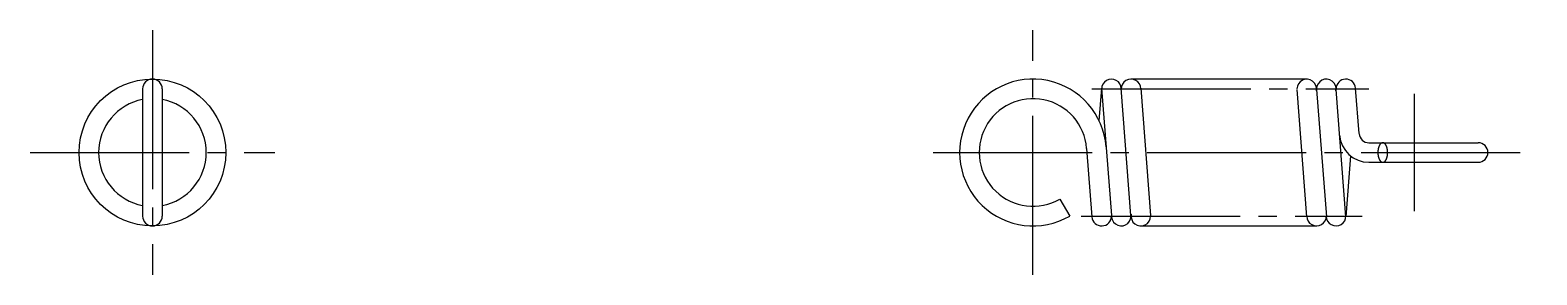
# Model space of a CAD drawing. Extents: x 5.3 to 86.3, y 5 to 65.7.
# Drawn here: x 55.49 to 86.29, y 60.72 to 65.72 of the extents above; entities outside this region: 2.
import ezdxf

# ---------------------------------------------------------------- set-up
doc = ezdxf.new("R2010")
doc.units = 0
doc.header["$LTSCALE"] = 0.25
for name, pattern in [('CENTER', [17.5, 13, -1.5, 1.5, -1.5]), ('DASHED', [3.5, 2, -1.5]), ('PHANTOM', [63.5, 31.75, -6.35, 6.35, -6.35, 6.35, -6.35])]:
    doc.linetypes.add(name, pattern=pattern)
doc.layers.get('0').update_dxf_attribs({"linetype": 'CONTINUOUS'})
doc.layers.add('CENTER', color=1, linetype='CENTER')
doc.styles.get("Standard").update_dxf_attribs({"font": 'txt', "bigfont": 'BIGFONT'})

msp = doc.modelspace()

# ---------------------------------------------------------------- linework, layer by layer
at = {"color": 3, "linetype": 'PHANTOM'}
for p, q in [((81.585, 64.715), (77.993, 64.715)), ((78.193, 61.715), (81.785, 61.715))]:
    msp.add_line(p, q, dxfattribs=at)
for p, q in [((57.789, 64.515), (57.789, 61.915)), ((58.189, 64.515), (58.189, 61.915)), ((77.342, 63.863), (77.393, 64.531)), ((77.392, 64.531), (77.592, 61.931)), ((77.992, 61.931), (77.792, 64.531)), ((78.192, 64.531), (78.392, 61.931)), ((81.586, 61.9), (81.386, 64.5)), ((81.786, 64.5), (81.986, 61.9)), ((82.386, 61.9), (82.186, 64.5)), ((82.656, 63.6), (82.584, 64.531)), ((58.189, 63.865), (58.189, 63.865)), ((58.189, 63.215), (58.189, 63.215)), ((77.086, 63.3), (77.193, 61.9)), ((82.48, 63.147), (82.384, 61.9)), ((82.855, 63.415), (85.089, 63.415)), ((82.855, 63.015), (85.089, 63.015)), ((76.539, 62.263), (76.739, 61.916))]:
    msp.add_line(p, q)
at = {"color": 3, "linetype": 'DASHED'}
msp.add_lwpolyline([(83.239, 63.215, 0.03893), (83.234, 63.275, 0.049254), (83.219, 63.334, 0.086338), (83.189, 63.388, 0.220678), (83.139, 63.415, 0.220159), (83.088, 63.388, 0.084377), (83.059, 63.336, 0.049314), (83.044, 63.277, 0.040366), (83.039, 63.215, 0.03893), (83.044, 63.155, 0.049254), (83.059, 63.096, 0.086338), (83.088, 63.043, 0.220678), (83.139, 63.015, 0.220159), (83.19, 63.043, 0.084377), (83.219, 63.095, 0.049314), (83.234, 63.153, 0.040366)], format="xyb", close=True, dxfattribs=at)
msp.add_circle((57.989, 63.215), 1.5)
for centre, radius, start, end in [((57.989, 64.515), 0.2, 0, 180), ((75.989, 63.215), 1.5, 4.3987, 300), ((77.593, 64.515), 0.2, 0, 181.8235), ((77.993, 64.515), 0.2, 0, 181.8235), ((81.585, 64.515), 0.2, 349.3791, 180), ((81.985, 64.515), 0.2, 349.3791, 180), ((82.385, 64.515), 0.2, 4.3987, 180), ((57.989, 63.215), 1.1, 100.4757, 259.5243), ((57.989, 63.215), 1.1, 280.4757, 79.5243), ((75.989, 63.215), 1.1, 4.3987, 300), ((82.855, 63.615), 0.6, 184.3987, 270), ((82.855, 63.615), 0.2, 184.3987, 270), ((85.089, 63.215), 0.2, 270, 90), ((57.989, 61.915), 0.2, 180, 0), ((77.393, 61.915), 0.2, 184.3987, 0), ((77.793, 61.915), 0.2, 169.3791, 0), ((78.193, 61.915), 0.2, 169.3791, 0), ((81.785, 61.915), 0.2, 180, 1.8235), ((82.185, 61.915), 0.2, 180, 1.8235)]:
    msp.add_arc(centre, radius, start, end)
at = {"layer": 'CENTER', "color": 1, "linetype": 'CENTER'}
for p, q in [((57.989, 65.715), (57.989, 60.715)), ((75.989, 60.715), (75.989, 65.715)), ((77.192, 64.515), (82.854, 64.515)), ((83.789, 62.015), (83.789, 64.415)), ((55.489, 63.215), (60.489, 63.215)), ((73.95, 63.215), (86.289, 63.215)), ((76.971, 61.915), (82.718, 61.915))]:
    msp.add_line(p, q, dxfattribs=at)

# ---------------------------------------------------------------- texts
for s, p in [('BWS3-10', (5, 12.5)), ('BWS03', (5, 5))]:
    msp.add_text(s, height=2).set_placement(p)

doc.saveas('drawing.dxf')
